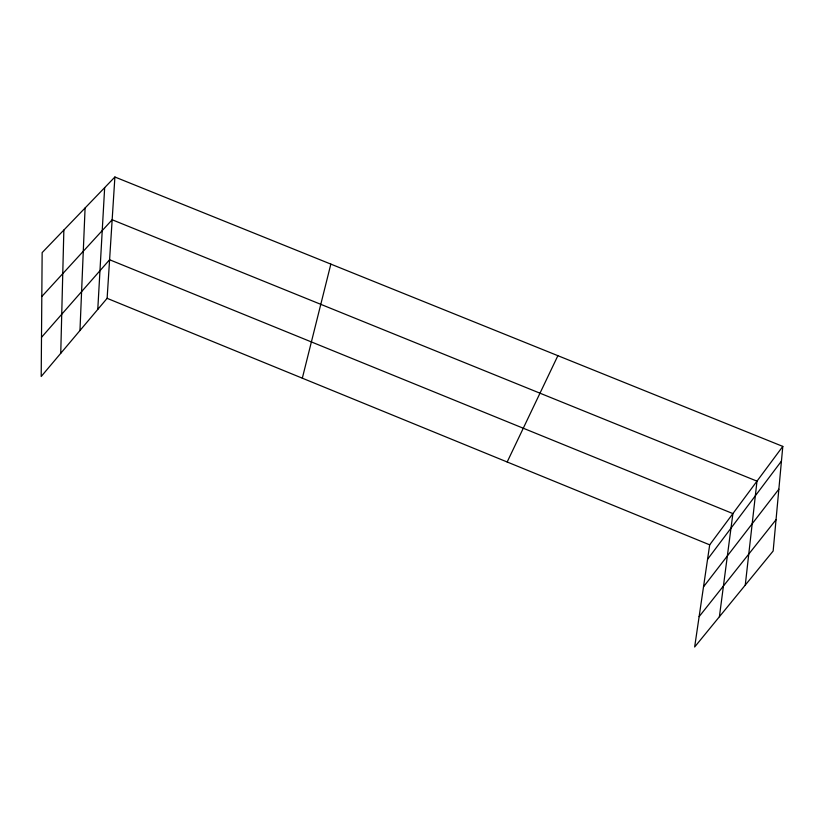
<?xml version="1.0" encoding="UTF-8"?>
<svg xmlns="http://www.w3.org/2000/svg" width="824" height="824" viewBox="0 0 824 824"><rect width="100%" height="100%" fill="white"/><g stroke="black" fill="none" stroke-linecap="round" stroke-linejoin="round"><path stroke-width="1.24" d="M60.749 353.3L63.86 230.05M79.969 330.517L85.088 207.988M97.778 309.412L104.658 187.645M114.897 177.006L42.148 252.608L41.2 376.486L107.12 298.329L114.897 177.006L782.8 446.402L773.149 551.019L694.653 646.995L709.691 544.839L782.8 446.402M745.267 585.112L756.988 481.154L112.157 219.761L41.818 296.516M719.404 616.733L732.896 513.599L109.592 259.745L41.499 337.335M302.326 378.185L330.846 264.113M507.172 461.986L557.879 355.69M707.569 559.29L781.451 461.09M703.5 586.863L778.855 489.199M699.123 616.64L776.033 519.728M107.12 298.329L709.691 544.839"/></g></svg>
